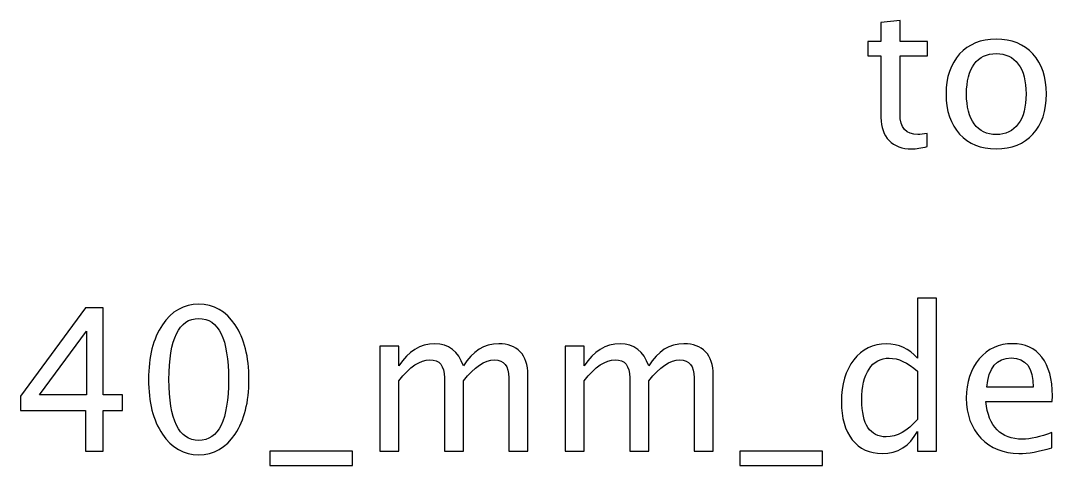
# Model space of a CAD drawing. Header units: centimetres. Extents: x -40.8 to 37.3, y -24.7 to 43.3.
# Drawn here: x -40.77 to -36.37, y 29.808 to 31.708 of the extents above; entities that cross this region are included whole.
import ezdxf

# ---------------------------------------------------------------- set-up
doc = ezdxf.new("R2010")
doc.units = ezdxf.units.CM
doc.header["$MEASUREMENT"] = 0
doc.layers.add('Layer 1', color=7, linetype='Continuous')

msp = doc.modelspace()

# ---------------------------------------------------------------- linework, layer by layer
at = {"layer": 'Layer 1'}
for points, knots in [([(-36.90338, 31.17058), (-36.9285, 31.16367), (-36.95037, 31.16028), (-36.96885, 31.16028), (-36.96885, 31.16028), (-37.01034, 31.16028), (-37.04266, 31.17213), (-37.0658, 31.19584), (-37.0658, 31.19584), (-37.08908, 31.21955), (-37.10065, 31.25243), (-37.10065, 31.29462), (-37.10065, 31.29462), (-37.10065, 31.29462), (-37.10065, 31.55821), (-37.10065, 31.55821), (-37.10065, 31.55821), (-37.10065, 31.55821), (-37.15682, 31.55821), (-37.15682, 31.55821), (-37.15682, 31.55821), (-37.15682, 31.55821), (-37.15682, 31.61918), (-37.15682, 31.61918), (-37.15682, 31.61918), (-37.15682, 31.61918), (-37.10065, 31.61918), (-37.10065, 31.61918), (-37.10065, 31.61918), (-37.10065, 31.61918), (-37.10065, 31.70031), (-37.10065, 31.70031), (-37.10065, 31.70031), (-37.10065, 31.70031), (-37.01937, 31.70808), (-37.01937, 31.70808), (-37.01937, 31.70808), (-37.01937, 31.70808), (-37.01937, 31.61918), (-37.01937, 31.61918), (-37.01937, 31.61918), (-37.01937, 31.61918), (-36.90169, 31.61918), (-36.90169, 31.61918), (-36.90169, 31.61918), (-36.90169, 31.61918), (-36.90169, 31.55821), (-36.90169, 31.55821), (-36.90169, 31.55821), (-36.90169, 31.55821), (-37.01937, 31.55821), (-37.01937, 31.55821), (-37.01937, 31.55821), (-37.01937, 31.55821), (-37.01937, 31.30929), (-37.01937, 31.30929), (-37.01937, 31.30929), (-37.01937, 31.25059), (-36.99383, 31.22124), (-36.94289, 31.22124), (-36.94289, 31.22124), (-36.93202, 31.22124), (-36.9189, 31.22307), (-36.90338, 31.2266), (-36.90338, 31.2266), (-36.90338, 31.2266), (-36.90338, 31.17058), (-36.90338, 31.17058)], [0, 0, 0, 0, 0.0555556, 0.0555556, 0.0555556, 0.0555556, 0.1111111, 0.1111111, 0.1111111, 0.1111111, 0.1666667, 0.1666667, 0.1666667, 0.1666667, 0.2222222, 0.2222222, 0.2222222, 0.2222222, 0.2777778, 0.2777778, 0.2777778, 0.2777778, 0.3333333, 0.3333333, 0.3333333, 0.3333333, 0.3888889, 0.3888889, 0.3888889, 0.3888889, 0.4444444, 0.4444444, 0.4444444, 0.4444444, 0.5, 0.5, 0.5, 0.5, 0.5555556, 0.5555556, 0.5555556, 0.5555556, 0.6111111, 0.6111111, 0.6111111, 0.6111111, 0.6666667, 0.6666667, 0.6666667, 0.6666667, 0.7222222, 0.7222222, 0.7222222, 0.7222222, 0.7777778, 0.7777778, 0.7777778, 0.7777778, 0.8333333, 0.8333333, 0.8333333, 0.8333333, 0.8888889, 0.8888889, 0.8888889, 0.8888889, 1, 1, 1, 1]), ([(-36.60874, 31.16028), (-36.67464, 31.16028), (-36.72685, 31.18131), (-36.76524, 31.22336), (-36.76524, 31.22336), (-36.80376, 31.26541), (-36.82295, 31.32256), (-36.82295, 31.39467), (-36.82295, 31.39467), (-36.82295, 31.46663), (-36.80376, 31.52364), (-36.76524, 31.56555), (-36.76524, 31.56555), (-36.72685, 31.60746), (-36.67464, 31.62849), (-36.60874, 31.62849), (-36.60874, 31.62849), (-36.54284, 31.62849), (-36.49063, 31.60746), (-36.45225, 31.56555), (-36.45225, 31.56555), (-36.41373, 31.52364), (-36.39453, 31.46663), (-36.39453, 31.39467), (-36.39453, 31.39467), (-36.39453, 31.32256), (-36.41373, 31.26541), (-36.45225, 31.22336), (-36.45225, 31.22336), (-36.49063, 31.18131), (-36.54284, 31.16028), (-36.60874, 31.16028)], [0, 0, 0, 0, 0.1111111, 0.1111111, 0.1111111, 0.1111111, 0.2222222, 0.2222222, 0.2222222, 0.2222222, 0.3333333, 0.3333333, 0.3333333, 0.3333333, 0.4444444, 0.4444444, 0.4444444, 0.4444444, 0.5555556, 0.5555556, 0.5555556, 0.5555556, 0.6666667, 0.6666667, 0.6666667, 0.6666667, 0.7777778, 0.7777778, 0.7777778, 0.7777778, 1, 1, 1, 1]), ([(-36.60888, 31.22124), (-36.56867, 31.22124), (-36.53734, 31.23634), (-36.51504, 31.26668), (-36.51504, 31.26668), (-36.49289, 31.29688), (-36.48174, 31.33963), (-36.48174, 31.39467), (-36.48174, 31.39467), (-36.48174, 31.44956), (-36.49289, 31.49217), (-36.51504, 31.52237), (-36.51504, 31.52237), (-36.53734, 31.55243), (-36.56867, 31.56753), (-36.60888, 31.56753), (-36.60888, 31.56753), (-36.64924, 31.56753), (-36.68057, 31.55243), (-36.70258, 31.52237), (-36.70258, 31.52237), (-36.72474, 31.49217), (-36.73574, 31.44956), (-36.73574, 31.39467), (-36.73574, 31.39467), (-36.73574, 31.33963), (-36.72474, 31.29688), (-36.70258, 31.26668), (-36.70258, 31.26668), (-36.68057, 31.23634), (-36.64924, 31.22124), (-36.60888, 31.22124)], [0, 0, 0, 0, 0.1111111, 0.1111111, 0.1111111, 0.1111111, 0.2222222, 0.2222222, 0.2222222, 0.2222222, 0.3333333, 0.3333333, 0.3333333, 0.3333333, 0.4444444, 0.4444444, 0.4444444, 0.4444444, 0.5555556, 0.5555556, 0.5555556, 0.5555556, 0.6666667, 0.6666667, 0.6666667, 0.6666667, 0.7777778, 0.7777778, 0.7777778, 0.7777778, 1, 1, 1, 1]), ([(-36.94515, 29.8694), (-36.94515, 29.8694), (-36.94515, 29.95364), (-36.94515, 29.95364), (-36.94515, 29.95364), (-36.97831, 29.89071), (-37.02826, 29.85924), (-37.09501, 29.85924), (-37.09501, 29.85924), (-37.14919, 29.85924), (-37.19181, 29.87885), (-37.22285, 29.91822), (-37.22285, 29.91822), (-37.2539, 29.95759), (-37.26942, 30.01136), (-37.26942, 30.07952), (-37.26942, 30.07952), (-37.26942, 30.15402), (-37.25178, 30.21399), (-37.21664, 30.25943), (-37.21664, 30.25943), (-37.18137, 30.30473), (-37.13508, 30.32745), (-37.07765, 30.32745), (-37.07765, 30.32745), (-37.02445, 30.32745), (-36.98014, 30.30713), (-36.94515, 30.26635), (-36.94515, 30.26635), (-36.94515, 30.26635), (-36.94515, 30.52218), (-36.94515, 30.52218), (-36.94515, 30.52218), (-36.94515, 30.52218), (-36.86386, 30.52218), (-36.86386, 30.52218), (-36.86386, 30.52218), (-36.86386, 30.52218), (-36.86386, 29.8694), (-36.86386, 29.8694), (-36.86386, 29.8694), (-36.86386, 29.8694), (-36.94515, 29.8694), (-36.94515, 29.8694)], [0, 0, 0, 0, 0.0833333, 0.0833333, 0.0833333, 0.0833333, 0.1666667, 0.1666667, 0.1666667, 0.1666667, 0.25, 0.25, 0.25, 0.25, 0.3333333, 0.3333333, 0.3333333, 0.3333333, 0.4166667, 0.4166667, 0.4166667, 0.4166667, 0.5, 0.5, 0.5, 0.5, 0.5833333, 0.5833333, 0.5833333, 0.5833333, 0.6666667, 0.6666667, 0.6666667, 0.6666667, 0.75, 0.75, 0.75, 0.75, 0.8333333, 0.8333333, 0.8333333, 0.8333333, 1, 1, 1, 1]), ([(-40.49441, 29.8694), (-40.49441, 29.8694), (-40.49441, 30.04297), (-40.49441, 30.04297), (-40.49441, 30.04297), (-40.49441, 30.04297), (-40.77042, 30.04297), (-40.77042, 30.04297), (-40.77042, 30.04297), (-40.77042, 30.04297), (-40.77042, 30.10477), (-40.77042, 30.10477), (-40.77042, 30.10477), (-40.77042, 30.10477), (-40.49441, 30.48154), (-40.49441, 30.48154), (-40.49441, 30.48154), (-40.49441, 30.48154), (-40.41821, 30.48154), (-40.41821, 30.48154), (-40.41821, 30.48154), (-40.41821, 30.48154), (-40.41821, 30.10985), (-40.41821, 30.10985), (-40.41821, 30.10985), (-40.41821, 30.10985), (-40.33608, 30.10985), (-40.33608, 30.10985), (-40.33608, 30.10985), (-40.33608, 30.10985), (-40.33608, 30.04297), (-40.33608, 30.04297), (-40.33608, 30.04297), (-40.33608, 30.04297), (-40.41821, 30.04297), (-40.41821, 30.04297), (-40.41821, 30.04297), (-40.41821, 30.04297), (-40.41821, 29.8694), (-40.41821, 29.8694), (-40.41821, 29.8694), (-40.41821, 29.8694), (-40.49441, 29.8694), (-40.49441, 29.8694)], [0, 0, 0, 0, 0.0833333, 0.0833333, 0.0833333, 0.0833333, 0.1666667, 0.1666667, 0.1666667, 0.1666667, 0.25, 0.25, 0.25, 0.25, 0.3333333, 0.3333333, 0.3333333, 0.3333333, 0.4166667, 0.4166667, 0.4166667, 0.4166667, 0.5, 0.5, 0.5, 0.5, 0.5833333, 0.5833333, 0.5833333, 0.5833333, 0.6666667, 0.6666667, 0.6666667, 0.6666667, 0.75, 0.75, 0.75, 0.75, 0.8333333, 0.8333333, 0.8333333, 0.8333333, 1, 1, 1, 1]), ([(-40.01067, 29.85416), (-40.07488, 29.85416), (-40.12667, 29.88365), (-40.1659, 29.9425), (-40.1659, 29.9425), (-40.20527, 30.00134), (-40.22488, 30.07895), (-40.22488, 30.17547), (-40.22488, 30.17547), (-40.22488, 30.27199), (-40.20527, 30.3496), (-40.1659, 30.40845), (-40.1659, 30.40845), (-40.12667, 30.46729), (-40.07488, 30.49678), (-40.01067, 30.49678), (-40.01067, 30.49678), (-39.94618, 30.49678), (-39.8944, 30.46743), (-39.85517, 30.40873), (-39.85517, 30.40873), (-39.81608, 30.35003), (-39.79646, 30.27227), (-39.79646, 30.17547), (-39.79646, 30.17547), (-39.79646, 30.07895), (-39.81608, 30.00134), (-39.85517, 29.9425), (-39.85517, 29.9425), (-39.8944, 29.88365), (-39.94618, 29.85416), (-40.01067, 29.85416)], [0, 0, 0, 0, 0.1111111, 0.1111111, 0.1111111, 0.1111111, 0.2222222, 0.2222222, 0.2222222, 0.2222222, 0.3333333, 0.3333333, 0.3333333, 0.3333333, 0.4444444, 0.4444444, 0.4444444, 0.4444444, 0.5555556, 0.5555556, 0.5555556, 0.5555556, 0.6666667, 0.6666667, 0.6666667, 0.6666667, 0.7777778, 0.7777778, 0.7777778, 0.7777778, 1, 1, 1, 1]), ([(-40.01081, 29.91512), (-39.92601, 29.91512), (-39.88367, 30.0019), (-39.88367, 30.17547), (-39.88367, 30.17547), (-39.88367, 30.34904), (-39.92601, 30.43582), (-40.01081, 30.43582), (-40.01081, 30.43582), (-40.09534, 30.43582), (-40.13767, 30.34904), (-40.13767, 30.17547), (-40.13767, 30.17547), (-40.13767, 30.0019), (-40.09534, 29.91512), (-40.01081, 29.91512)], [0, 0, 0, 0, 0.2, 0.2, 0.2, 0.2, 0.4, 0.4, 0.4, 0.4, 0.6, 0.6, 0.6, 0.6, 1, 1, 1, 1]), ([(-40.69013, 30.10985), (-40.69013, 30.10985), (-40.48933, 30.10985), (-40.48933, 30.10985), (-40.48933, 30.10985), (-40.48933, 30.10985), (-40.48933, 30.38107), (-40.48933, 30.38107), (-40.48933, 30.38107), (-40.48933, 30.38107), (-40.69013, 30.10985), (-40.69013, 30.10985)], [0, 0, 0, 0, 0.25, 0.25, 0.25, 0.25, 0.5, 0.5, 0.5, 0.5, 1, 1, 1, 1]), ([(-39.23822, 29.8694), (-39.23822, 29.8694), (-39.23822, 30.31814), (-39.23822, 30.31814), (-39.23822, 30.31814), (-39.23822, 30.31814), (-39.15694, 30.31814), (-39.15694, 30.31814), (-39.15694, 30.31814), (-39.15694, 30.31814), (-39.15694, 30.23333), (-39.15694, 30.23333), (-39.15694, 30.23333), (-39.11729, 30.29612), (-39.06649, 30.32745), (-39.00426, 30.32745), (-39.00426, 30.32745), (-38.94428, 30.32745), (-38.9035, 30.29612), (-38.88177, 30.23333), (-38.88177, 30.23333), (-38.84325, 30.29669), (-38.79301, 30.3283), (-38.73135, 30.3283), (-38.73135, 30.3283), (-38.69198, 30.3283), (-38.66136, 30.31672), (-38.63948, 30.29344), (-38.63948, 30.29344), (-38.61761, 30.27016), (-38.6066, 30.23756), (-38.6066, 30.19565), (-38.6066, 30.19565), (-38.6066, 30.19565), (-38.6066, 29.8694), (-38.6066, 29.8694), (-38.6066, 29.8694), (-38.6066, 29.8694), (-38.68788, 29.8694), (-38.68788, 29.8694), (-38.68788, 29.8694), (-38.68788, 29.8694), (-38.68788, 30.18224), (-38.68788, 30.18224), (-38.68788, 30.18224), (-38.68788, 30.23333), (-38.7082, 30.25887), (-38.74884, 30.25887), (-38.74884, 30.25887), (-38.79104, 30.25887), (-38.83535, 30.22909), (-38.88177, 30.1694), (-38.88177, 30.1694), (-38.88177, 30.1694), (-38.88177, 29.8694), (-38.88177, 29.8694), (-38.88177, 29.8694), (-38.88177, 29.8694), (-38.96305, 29.8694), (-38.96305, 29.8694), (-38.96305, 29.8694), (-38.96305, 29.8694), (-38.96305, 30.18253), (-38.96305, 30.18253), (-38.96305, 30.18253), (-38.96305, 30.23403), (-38.98365, 30.25971), (-39.025, 30.25971), (-39.025, 30.25971), (-39.06606, 30.25971), (-39.11009, 30.2298), (-39.15694, 30.16983), (-39.15694, 30.16983), (-39.15694, 30.16983), (-39.15694, 29.8694), (-39.15694, 29.8694), (-39.15694, 29.8694), (-39.15694, 29.8694), (-39.23822, 29.8694), (-39.23822, 29.8694)], [0, 0, 0, 0, 0.047619, 0.047619, 0.047619, 0.047619, 0.0952381, 0.0952381, 0.0952381, 0.0952381, 0.1428571, 0.1428571, 0.1428571, 0.1428571, 0.1904762, 0.1904762, 0.1904762, 0.1904762, 0.2380952, 0.2380952, 0.2380952, 0.2380952, 0.2857143, 0.2857143, 0.2857143, 0.2857143, 0.3333333, 0.3333333, 0.3333333, 0.3333333, 0.3809524, 0.3809524, 0.3809524, 0.3809524, 0.4285714, 0.4285714, 0.4285714, 0.4285714, 0.4761905, 0.4761905, 0.4761905, 0.4761905, 0.5238095, 0.5238095, 0.5238095, 0.5238095, 0.5714286, 0.5714286, 0.5714286, 0.5714286, 0.6190476, 0.6190476, 0.6190476, 0.6190476, 0.6666667, 0.6666667, 0.6666667, 0.6666667, 0.7142857, 0.7142857, 0.7142857, 0.7142857, 0.7619048, 0.7619048, 0.7619048, 0.7619048, 0.8095238, 0.8095238, 0.8095238, 0.8095238, 0.8571429, 0.8571429, 0.8571429, 0.8571429, 0.9047619, 0.9047619, 0.9047619, 0.9047619, 1, 1, 1, 1]), ([(-38.44771, 29.8694), (-38.44771, 29.8694), (-38.44771, 30.31814), (-38.44771, 30.31814), (-38.44771, 30.31814), (-38.44771, 30.31814), (-38.36643, 30.31814), (-38.36643, 30.31814), (-38.36643, 30.31814), (-38.36643, 30.31814), (-38.36643, 30.23333), (-38.36643, 30.23333), (-38.36643, 30.23333), (-38.32678, 30.29612), (-38.27598, 30.32745), (-38.21375, 30.32745), (-38.21375, 30.32745), (-38.15377, 30.32745), (-38.11299, 30.29612), (-38.09126, 30.23333), (-38.09126, 30.23333), (-38.05274, 30.29669), (-38.0025, 30.3283), (-37.94084, 30.3283), (-37.94084, 30.3283), (-37.90147, 30.3283), (-37.87085, 30.31672), (-37.84897, 30.29344), (-37.84897, 30.29344), (-37.8271, 30.27016), (-37.81609, 30.23756), (-37.81609, 30.19565), (-37.81609, 30.19565), (-37.81609, 30.19565), (-37.81609, 29.8694), (-37.81609, 29.8694), (-37.81609, 29.8694), (-37.81609, 29.8694), (-37.89737, 29.8694), (-37.89737, 29.8694), (-37.89737, 29.8694), (-37.89737, 29.8694), (-37.89737, 30.18224), (-37.89737, 30.18224), (-37.89737, 30.18224), (-37.89737, 30.23333), (-37.91769, 30.25887), (-37.95833, 30.25887), (-37.95833, 30.25887), (-38.00053, 30.25887), (-38.04484, 30.22909), (-38.09126, 30.1694), (-38.09126, 30.1694), (-38.09126, 30.1694), (-38.09126, 29.8694), (-38.09126, 29.8694), (-38.09126, 29.8694), (-38.09126, 29.8694), (-38.17254, 29.8694), (-38.17254, 29.8694), (-38.17254, 29.8694), (-38.17254, 29.8694), (-38.17254, 30.18253), (-38.17254, 30.18253), (-38.17254, 30.18253), (-38.17254, 30.23403), (-38.19314, 30.25971), (-38.23449, 30.25971), (-38.23449, 30.25971), (-38.27555, 30.25971), (-38.31958, 30.2298), (-38.36643, 30.16983), (-38.36643, 30.16983), (-38.36643, 30.16983), (-38.36643, 29.8694), (-38.36643, 29.8694), (-38.36643, 29.8694), (-38.36643, 29.8694), (-38.44771, 29.8694), (-38.44771, 29.8694)], [0, 0, 0, 0, 0.047619, 0.047619, 0.047619, 0.047619, 0.0952381, 0.0952381, 0.0952381, 0.0952381, 0.1428571, 0.1428571, 0.1428571, 0.1428571, 0.1904762, 0.1904762, 0.1904762, 0.1904762, 0.2380952, 0.2380952, 0.2380952, 0.2380952, 0.2857143, 0.2857143, 0.2857143, 0.2857143, 0.3333333, 0.3333333, 0.3333333, 0.3333333, 0.3809524, 0.3809524, 0.3809524, 0.3809524, 0.4285714, 0.4285714, 0.4285714, 0.4285714, 0.4761905, 0.4761905, 0.4761905, 0.4761905, 0.5238095, 0.5238095, 0.5238095, 0.5238095, 0.5714286, 0.5714286, 0.5714286, 0.5714286, 0.6190476, 0.6190476, 0.6190476, 0.6190476, 0.6666667, 0.6666667, 0.6666667, 0.6666667, 0.7142857, 0.7142857, 0.7142857, 0.7142857, 0.7619048, 0.7619048, 0.7619048, 0.7619048, 0.8095238, 0.8095238, 0.8095238, 0.8095238, 0.8571429, 0.8571429, 0.8571429, 0.8571429, 0.9047619, 0.9047619, 0.9047619, 0.9047619, 1, 1, 1, 1]), ([(-36.37167, 29.88379), (-36.42628, 29.86742), (-36.47298, 29.85924), (-36.51193, 29.85924), (-36.51193, 29.85924), (-36.57839, 29.85924), (-36.63244, 29.88125), (-36.67407, 29.92514), (-36.67407, 29.92514), (-36.7157, 29.96902), (-36.73658, 30.02589), (-36.73658, 30.09588), (-36.73658, 30.09588), (-36.73658, 30.16376), (-36.71824, 30.2195), (-36.68141, 30.2631), (-36.68141, 30.2631), (-36.64458, 30.30656), (-36.59744, 30.3283), (-36.54001, 30.3283), (-36.54001, 30.3283), (-36.48568, 30.3283), (-36.44363, 30.30896), (-36.414, 30.2703), (-36.414, 30.2703), (-36.38437, 30.23163), (-36.36955, 30.17688), (-36.36955, 30.1059), (-36.36955, 30.1059), (-36.36955, 30.1059), (-36.36997, 30.08107), (-36.36997, 30.08107), (-36.36997, 30.08107), (-36.36997, 30.08107), (-36.65361, 30.08107), (-36.65361, 30.08107), (-36.65361, 30.08107), (-36.64175, 29.97382), (-36.5894, 29.9202), (-36.49669, 29.9202), (-36.49669, 29.9202), (-36.46268, 29.9202), (-36.42105, 29.9298), (-36.37167, 29.94899), (-36.37167, 29.94899), (-36.37167, 29.94899), (-36.37167, 29.88379), (-36.37167, 29.88379)], [0, 0, 0, 0, 0.0769231, 0.0769231, 0.0769231, 0.0769231, 0.1538462, 0.1538462, 0.1538462, 0.1538462, 0.2307692, 0.2307692, 0.2307692, 0.2307692, 0.3076923, 0.3076923, 0.3076923, 0.3076923, 0.3846154, 0.3846154, 0.3846154, 0.3846154, 0.4615385, 0.4615385, 0.4615385, 0.4615385, 0.5384615, 0.5384615, 0.5384615, 0.5384615, 0.6153846, 0.6153846, 0.6153846, 0.6153846, 0.6923077, 0.6923077, 0.6923077, 0.6923077, 0.7692308, 0.7692308, 0.7692308, 0.7692308, 0.8461538, 0.8461538, 0.8461538, 0.8461538, 1, 1, 1, 1]), ([(-36.94515, 30.21075), (-36.98734, 30.24786), (-37.02727, 30.26649), (-37.06509, 30.26649), (-37.06509, 30.26649), (-37.10234, 30.26649), (-37.13113, 30.25097), (-37.15159, 30.21978), (-37.15159, 30.21978), (-37.17205, 30.18874), (-37.18221, 30.14471), (-37.18221, 30.0877), (-37.18221, 30.0877), (-37.18221, 29.98285), (-37.1475, 29.93036), (-37.07793, 29.93036), (-37.07793, 29.93036), (-37.03278, 29.93036), (-36.98847, 29.95505), (-36.94515, 30.0043), (-36.94515, 30.0043), (-36.94515, 30.0043), (-36.94515, 30.21075), (-36.94515, 30.21075)], [0, 0, 0, 0, 0.1428571, 0.1428571, 0.1428571, 0.1428571, 0.2857143, 0.2857143, 0.2857143, 0.2857143, 0.4285714, 0.4285714, 0.4285714, 0.4285714, 0.5714286, 0.5714286, 0.5714286, 0.5714286, 0.7142857, 0.7142857, 0.7142857, 0.7142857, 1, 1, 1, 1]), ([(-36.64937, 30.14203), (-36.64937, 30.14203), (-36.45125, 30.14203), (-36.45125, 30.14203), (-36.45125, 30.14203), (-36.45125, 30.22557), (-36.48244, 30.26733), (-36.54467, 30.26733), (-36.54467, 30.26733), (-36.60732, 30.26733), (-36.64218, 30.22557), (-36.64937, 30.14203)], [0, 0, 0, 0, 0.25, 0.25, 0.25, 0.25, 0.5, 0.5, 0.5, 0.5, 1, 1, 1, 1]), ([(-39.70728, 29.80844), (-39.70728, 29.80844), (-39.70728, 29.8694), (-39.70728, 29.8694), (-39.70728, 29.8694), (-39.70728, 29.8694), (-39.35507, 29.8694), (-39.35507, 29.8694), (-39.35507, 29.8694), (-39.35507, 29.8694), (-39.35507, 29.80844), (-39.35507, 29.80844), (-39.35507, 29.80844), (-39.35507, 29.80844), (-39.70728, 29.80844), (-39.70728, 29.80844)], [0, 0, 0, 0, 0.2, 0.2, 0.2, 0.2, 0.4, 0.4, 0.4, 0.4, 0.6, 0.6, 0.6, 0.6, 1, 1, 1, 1]), ([(-37.70292, 29.80844), (-37.70292, 29.80844), (-37.70292, 29.8694), (-37.70292, 29.8694), (-37.70292, 29.8694), (-37.70292, 29.8694), (-37.35071, 29.8694), (-37.35071, 29.8694), (-37.35071, 29.8694), (-37.35071, 29.8694), (-37.35071, 29.80844), (-37.35071, 29.80844), (-37.35071, 29.80844), (-37.35071, 29.80844), (-37.70292, 29.80844), (-37.70292, 29.80844)], [0, 0, 0, 0, 0.2, 0.2, 0.2, 0.2, 0.4, 0.4, 0.4, 0.4, 0.6, 0.6, 0.6, 0.6, 1, 1, 1, 1])]:
    msp.add_open_spline(points, degree=3, knots=knots, dxfattribs=at)

doc.saveas('drawing.dxf')
